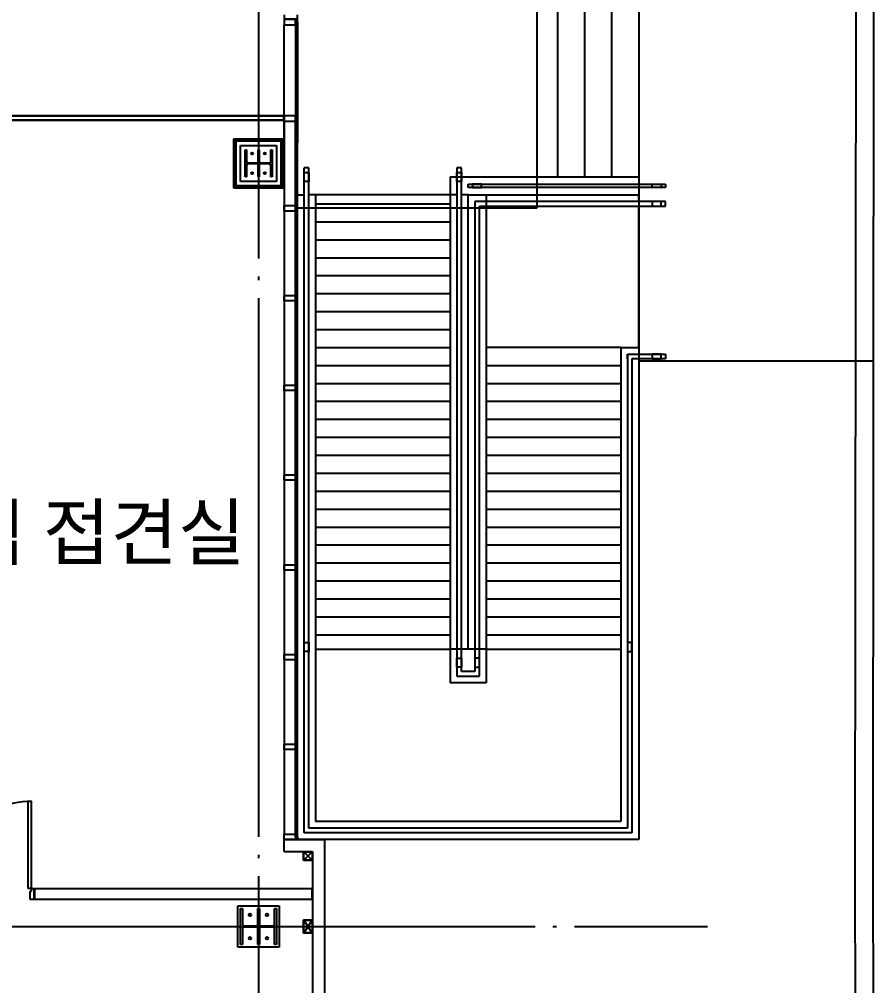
# Model space of a CAD drawing. Header units: millimetres. Extents: x -168200 to 672800, y -7409 to 118800.
# Drawn here: x 109835 to 119364, y 55241 to 66005 of the extents above; entities that cross this region are included whole.
import ezdxf
from ezdxf.enums import TextEntityAlignment as Align

# ---------------------------------------------------------------- set-up
doc = ezdxf.new("R2010")
doc.units = ezdxf.units.MM
doc.header["$LTSCALE"] = 200
doc.linetypes.add('CEN-GAUN', pattern=[32.2, 30, -1, 0.2, -1])
for name, color, linetype in [('1 BA', 9, 'Continuous'), ('1 CEN', 15, 'CEN-GAUN'), ('1 RM', 8, 'Continuous')]:
    doc.layers.add(name, color=color, linetype=linetype)
doc.styles.add('스타일1', font='malgun.ttf')

msp = doc.modelspace()

# ---------------------------------------------------------------- linework, layer by layer
at = {"layer": '1 BA'}
for p, q in [((119348.2, 56451), (119363.7, 76450)), ((119148.2, 56450.9), (119163.5, 76250)), ((119148.2, 56450.9), (119163.5, 76250)), ((116735, 72465), (116735, 64250)), ((116735, 72465), (116735, 57370)), ((115835, 64250), (115835, 72265)), ((116135, 64250), (116135, 72265)), ((116435, 64250), (116435, 72265)), ((112785, 66055), (112785, 66005)), ((112785, 66005), (112935, 66005)), ((112785, 66005), (112785, 65945)), ((112935, 66005), (112785, 66005)), ((112911, 65945), (112911, 66005)), ((112935, 66005), (112935, 66055)), ((112935, 65975), (112935, 66005)), ((112785, 64660), (112785, 65945)), ((112785, 65945), (112911, 65945)), ((112911, 65975), (112911, 64630)), ((112911, 65975), (112935, 65975)), ((112935, 65975), (112935, 64630)), ((107775, 64930), (112785, 64930)), ((112785, 64930), (112785, 64880)), ((112785, 64930), (112785, 64870)), ((112935, 64930), (112785, 64930)), ((112911, 64870), (112911, 64930)), ((112935, 64900), (112935, 64930)), ((112785, 64880), (107775, 64880)), ((112785, 64870), (112911, 64870)), ((112911, 64900), (112935, 64900)), ((112225, 64675), (112775, 64675)), ((112225, 64125), (112225, 64675)), ((112237.5, 64662.5), (112762.5, 64662.5)), ((112237.5, 64137.5), (112237.5, 64662.5)), ((112250, 64650), (112750, 64650)), ((112250, 64150), (112250, 64650)), ((112300, 64200), (112300, 64600)), ((112300, 64600), (112700, 64600)), ((112700, 64600), (112700, 64200)), ((112750, 64650), (112750, 64150)), ((112762.5, 64662.5), (112762.5, 64137.5)), ((112775, 64675), (112775, 64125)), ((112350, 64550), (112365, 64550)), ((112350, 64250), (112350, 64550)), ((112365, 64550), (112365, 64423)), ((112494, 64405), (112494, 64550)), ((112494, 64550), (112506, 64550)), ((112506, 64550), (112506, 64405)), ((112635, 64423), (112635, 64550)), ((112635, 64550), (112650, 64550)), ((112650, 64550), (112650, 64250)), ((112365, 64377), (112365, 64250)), ((112383, 64405), (112617, 64405)), ((112617, 64395), (112383, 64395)), ((112506, 64405), (112494, 64405)), ((112494, 64250), (112494, 64395)), ((112494, 64395), (112506, 64395)), ((112506, 64395), (112506, 64250)), ((112635, 64250), (112635, 64377)), ((113060, 64350), (113010, 64350)), ((113010, 56945), (113010, 64350)), ((113010, 64200), (113010, 64300)), ((113010, 64300), (113060, 64300)), ((113060, 56995), (113060, 64350)), ((113060, 64300), (113060, 64200)), ((114760, 64350), (114710, 64350)), ((114760, 64350), (114710, 64350)), ((114710, 64350), (114710, 58690)), ((114710, 64200), (114710, 64300)), ((114710, 64300), (114760, 64300)), ((114760, 58740), (114760, 64350)), ((114760, 64300), (114760, 64200)), ((112700, 64200), (112300, 64200)), ((112365, 64250), (112350, 64250)), ((112506, 64250), (112494, 64250)), ((112650, 64250), (112635, 64250)), ((113060, 64200), (113010, 64200)), ((114635, 64250), (114635, 58615)), ((114635, 64250), (116735, 64250)), ((114760, 64200), (114710, 64200)), ((114835, 64168), (117035, 64168)), ((114835, 64132), (114835, 64168)), ((114885, 64168), (114885, 64132)), ((114985, 64168), (114885, 64168)), ((114985, 64132), (114985, 64168)), ((116885, 64132), (116885, 64168)), ((116885, 64168), (116985, 64168)), ((116985, 64168), (116985, 64132)), ((117035, 64168), (117035, 64132)), ((112775, 64125), (112225, 64125)), ((112762.5, 64137.5), (112237.5, 64137.5)), ((112750, 64150), (112250, 64150)), ((112935, 64050), (113010, 64050)), ((112935, 64050), (113010, 64050)), ((113135, 64050), (113060, 64050)), ((113135, 64050), (113060, 64050)), ((113135, 64050), (113135, 57070)), ((114635, 64050), (113135, 64050)), ((114710, 64050), (114635, 64050)), ((114710, 64050), (114635, 64050)), ((114835, 64050), (114760, 64050)), ((117035, 64132), (114835, 64132)), ((114835, 64050), (116735, 64050)), ((114835, 58990), (114835, 64050)), ((114885, 64132), (114985, 64132)), ((115035, 64050), (115035, 58615)), ((116735, 63975), (116735, 64050)), ((116735, 63975), (116735, 64050)), ((116985, 64132), (116885, 64132)), ((117035, 63975), (114910, 63975)), ((114910, 63975), (114910, 58740)), ((116985, 63975), (116885, 63975)), ((116885, 63975), (116885, 63925)), ((116985, 63925), (116985, 63975)), ((117035, 63925), (117035, 63975)), ((112785, 63870), (112785, 63930)), ((112785, 63930), (112911, 63930)), ((112911, 63870), (112785, 63870)), ((112911, 63930), (112911, 63870)), ((112911, 63900), (112935, 63900)), ((114960, 58690), (114960, 63925)), ((114960, 63925), (117035, 63925)), ((116735, 62350), (116735, 63925)), ((116885, 63925), (116985, 63925)), ((112785, 62870), (112785, 62930)), ((112785, 62930), (112911, 62930)), ((112911, 62870), (112785, 62870)), ((112911, 62930), (112911, 62870)), ((112911, 62900), (112935, 62900)), ((116535, 62350), (115035, 62350)), ((116535, 62350), (116735, 62350)), ((116535, 62350), (116535, 57070)), ((116735, 62350), (116735, 62275)), ((116610, 62225), (116610, 62275)), ((116610, 62275), (117035, 62275)), ((116610, 62275), (116610, 56995)), ((116610, 62225), (116610, 62225)), ((117035, 62225), (116660, 62225)), ((116660, 62225), (116660, 56945)), ((116735, 62225), (116735, 56870)), ((116985, 62275), (116885, 62275)), ((116885, 62275), (116885, 62225)), ((116885, 62225), (116985, 62225)), ((116985, 62225), (116985, 62275)), ((117035, 62275), (117035, 62225)), ((116735, 62200), (119352.9, 62200)), ((112785, 61870), (112785, 61930)), ((112785, 61930), (112911, 61930)), ((112911, 61930), (112911, 61870)), ((112911, 61900), (112935, 61900)), ((112911, 61870), (112785, 61870)), ((112785, 60870), (112785, 60930)), ((112785, 60930), (112911, 60930)), ((112911, 60930), (112911, 60870)), ((112911, 60870), (112785, 60870)), ((112911, 60900), (112935, 60900)), ((112785, 59870), (112785, 59930)), ((112785, 59930), (112911, 59930)), ((112911, 59870), (112785, 59870)), ((112911, 59930), (112911, 59870)), ((112911, 59900), (112935, 59900)), ((113010, 58962.9), (113010, 59062.9)), ((113010, 59062.9), (113060, 59062.9)), ((113060, 59062.9), (113060, 58962.9)), ((113135, 58990), (114635, 58990)), ((114835, 58990), (114635, 58990)), ((115035, 58990), (114835, 58990)), ((115035, 58990), (116535, 58990)), ((116660, 59062.9), (116610, 59062.9)), ((116610, 59062.9), (116610, 58962.9)), ((116660, 58962.9), (116660, 59062.9)), ((112785, 58870), (112785, 58930)), ((112785, 58930), (112911, 58930)), ((112911, 58930), (112911, 58870)), ((112911, 58900), (112935, 58900)), ((113060, 58962.9), (113010, 58962.9)), ((114710, 58787.9), (114710, 58887.9)), ((114710, 58887.9), (114760, 58887.9)), ((114760, 58887.9), (114760, 58787.9)), ((114960, 58887.9), (114910, 58887.9)), ((114910, 58887.9), (114910, 58787.9)), ((114960, 58787.9), (114960, 58887.9)), ((116610, 58962.9), (116660, 58962.9)), ((112911, 58870), (112785, 58870)), ((114760, 58787.9), (114710, 58787.9)), ((114910, 58787.9), (114960, 58787.9)), ((114710, 58690), (114960, 58690)), ((114910, 58740), (114760, 58740)), ((115035, 58615), (114635, 58615)), ((112785, 57870), (112785, 57930)), ((112785, 57930), (112911, 57930)), ((112911, 57930), (112911, 57870)), ((112911, 57870), (112785, 57870)), ((112911, 57900), (112935, 57900)), ((109935, 56325), (109935, 57295)), ((109935, 57295), (109970, 57295)), ((109970, 56325), (109970, 57295)), ((116535, 57070), (113135, 57070)), ((116660, 56945), (113010, 56945)), ((116610, 56995), (113060, 56995)), ((112785, 56930), (112911, 56930)), ((112785, 56870), (112785, 56930)), ((112785, 56870), (113235, 56870)), ((112785, 56735), (112785, 56870)), ((112935, 56870), (112785, 56870)), ((112911, 56930), (112911, 56870)), ((112911, 56900), (112935, 56900)), ((112935, 56900), (112935, 56870)), ((116735, 56870), (112935, 56870)), ((113235, 56870), (113235, 42465)), ((113235, 56870), (113235, 40951.9)), ((112785, 56735), (113100, 56735)), ((113000, 56635.3), (113000, 56735.3)), ((113000, 56735.3), (113100, 56735.3)), ((113004, 56731.3), (113096, 56639.3)), ((113096, 56731.3), (113004, 56639.3)), ((113004, 56639.3), (113004, 56731.3)), ((113004, 56731.3), (113096, 56731.3)), ((113096, 56731.3), (113096, 56639.3)), ((113100, 56735.3), (113100, 56635.3)), ((113100, 56735), (113100, 42600)), ((113100, 56635.3), (113000, 56635.3)), ((113096, 56639.3), (113004, 56639.3)), ((119159.1, 50723.4), (119148.2, 56450.9)), ((119159.1, 50723.4), (119148.2, 56450.9)), ((119359.1, 50715.1), (119348.2, 56451)), ((109970, 56325), (109935, 56325)), ((109955, 56200), (109955, 56295)), ((109955, 56295), (109970, 56295)), ((109970, 56295), (109970, 56325)), ((109970, 56325), (110000, 56325)), ((110000, 56200), (110000, 56325)), ((110000, 56325), (113100, 56325)), ((110000, 56325), (110000, 56200)), ((113096, 56321), (110004, 56321)), ((110004, 56321), (110004, 56204)), ((113096, 56262.5), (113096, 56321)), ((113100, 56325), (113100, 56200)), ((110000, 56200), (109955, 56200)), ((109955, 56200), (109955, 56200)), ((109955, 56200), (109955, 56200)), ((113100, 56200), (110000, 56200)), ((110004, 56204), (113096, 56204)), ((113100, 56262.5), (113096, 56262.5)), ((113096, 56204), (113096, 56262.5)), ((113096, 56262.5), (113100, 56262.5)), ((112270, 55670), (112270, 56130)), ((112270, 56130), (112730, 56130)), ((112300, 56100), (112321, 56100)), ((112300, 55700), (112300, 56100)), ((112321, 56100), (112321, 55928.5)), ((112490.5, 55906.5), (112490.5, 56100)), ((112490.5, 56100), (112509.5, 56100)), ((112509.5, 56100), (112509.5, 55906.5)), ((112679, 55928.5), (112679, 56100)), ((112679, 56100), (112700, 56100)), ((112700, 56100), (112700, 55700)), ((112730, 56130), (112730, 55670)), ((113000, 55825), (113000, 55975)), ((113000, 55975), (113100, 55975)), ((113100, 55975), (113100, 55825)), ((112321, 55871.5), (112321, 55700)), ((112343, 55906.5), (112657, 55906.5)), ((112657, 55893.5), (112343, 55893.5)), ((112509.5, 55906.5), (112490.5, 55906.5)), ((112490.5, 55700), (112490.5, 55893.5)), ((112490.5, 55893.5), (112509.5, 55893.5)), ((112509.5, 55893.5), (112509.5, 55700)), ((112679, 55700), (112679, 55871.5)), ((112725, 55900), (113325, 55900)), ((113096, 55971), (113004, 55829)), ((113096, 55829), (113004, 55971)), ((113004, 55829), (113004, 55971)), ((113004, 55971), (113096, 55971)), ((113096, 55971), (113096, 55829)), ((113100, 55825), (113000, 55825)), ((113096, 55829), (113004, 55829)), ((112730, 55670), (112270, 55670)), ((112321, 55700), (112300, 55700)), ((112509.5, 55700), (112490.5, 55700)), ((112700, 55700), (112679, 55700))]:
    msp.add_line(p, q, dxfattribs=at)
at = {"layer": '1 BA', "ltscale": 2}
for p, q in [((115600, 73400), (115600, 63900)), ((115600, 63900), (112915, 63900))]:
    msp.add_line(p, q, dxfattribs=at)
at = {"layer": '1 BA', "ltscale": 253}
for p, q in [((112783.4, 64928.4), (107776.6, 64928.4)), ((112783.4, 64881.6), (112783.4, 64928.4)), ((107776.6, 64881.6), (112783.4, 64881.6))]:
    msp.add_line(p, q, dxfattribs=at)
at = {"layer": '1 BA', "linetype": 'Continuous'}
for p, q in [((112785, 64870), (112785, 56930)), ((113135, 63950), (114635, 63950)), ((113135, 63750), (114635, 63750)), ((113135, 63550), (114635, 63550)), ((113135, 63350), (114635, 63350)), ((113135, 63150), (114635, 63150)), ((113135, 62950), (114635, 62950)), ((113135, 62750), (114635, 62750)), ((113135, 62550), (114635, 62550)), ((113135, 62350), (114635, 62350)), ((113135, 62150), (114635, 62150)), ((115035, 62150), (116535, 62150)), ((113135, 61950), (114635, 61950)), ((115035, 61950), (116535, 61950)), ((113135, 61750), (114635, 61750)), ((115035, 61750), (116535, 61750)), ((113135, 61550), (114635, 61550)), ((115035, 61550), (116535, 61550)), ((113135, 61350), (114635, 61350)), ((115035, 61350), (116535, 61350)), ((113135, 61150), (114635, 61150)), ((115035, 61150), (116535, 61150)), ((113135, 60950), (114635, 60950)), ((115035, 60950), (116535, 60950)), ((113135, 60750), (114635, 60750)), ((115035, 60750), (116535, 60750)), ((113135, 60550), (114635, 60550)), ((115035, 60550), (116535, 60550)), ((113135, 60350), (114635, 60350)), ((115035, 60350), (116535, 60350)), ((113135, 60150), (114635, 60150)), ((115035, 60150), (116535, 60150)), ((113135, 59950), (114635, 59950)), ((115035, 59950), (116535, 59950)), ((113135, 59750), (114635, 59750)), ((115035, 59750), (116535, 59750)), ((113135, 59550), (114635, 59550)), ((115035, 59550), (116535, 59550)), ((113135, 59350), (114635, 59350)), ((115035, 59350), (116535, 59350)), ((113135, 59150), (114635, 59150)), ((115035, 59150), (116535, 59150))]:
    msp.add_line(p, q, dxfattribs=at)
at = {"layer": '1 BA', "linetype": 'Continuous', "ltscale": 2}
for p, q in [((112911, 56900), (112911, 64900)), ((112935, 56900), (112935, 64900))]:
    msp.add_line(p, q, dxfattribs=at)
at = {"layer": '1 BA'}
for centre, radius in [((112429.5, 64510), 11), ((112570.5, 64510), 11), ((112429.5, 64290), 11), ((112570.5, 64290), 11), ((112405.8, 56030), 13.5), ((112594.3, 56030), 13.5), ((112405.8, 55770), 13.5), ((112594.3, 55770), 13.5)]:
    msp.add_circle(centre, radius, dxfattribs=at)
for centre, radius, start, end in [((112383, 64423), 18, 180, 270), ((112383, 64377), 18, 90, 180), ((112617, 64423), 18, 270, 0), ((112617, 64377), 18, 0, 90), ((109970, 56325), 970, 90, 180), ((112343, 55928.5), 22, 180, 270), ((112343, 55871.5), 22, 90, 180), ((112657, 55928.5), 22, 270, 0), ((112657, 55871.5), 22, 0, 90)]:
    msp.add_arc(centre, radius, start, end, dxfattribs=at)
at = {"layer": '1 CEN'}
for p, q in [((112500, 95100), (112500, 32900)), ((112500, 95100), (112500, 32900)), ((32300, 55900), (117500, 55900)), ((32300, 55900), (117500, 55900))]:
    msp.add_line(p, q, dxfattribs=at)

# ---------------------------------------------------------------- texts
at = {"layer": '1 RM', "style": '스타일1'}
msp.add_text('고객 접견실', height=600, dxfattribs=at).set_placement((110371.8, 60297.5), align=Align.MIDDLE)

doc.saveas('drawing.dxf')
